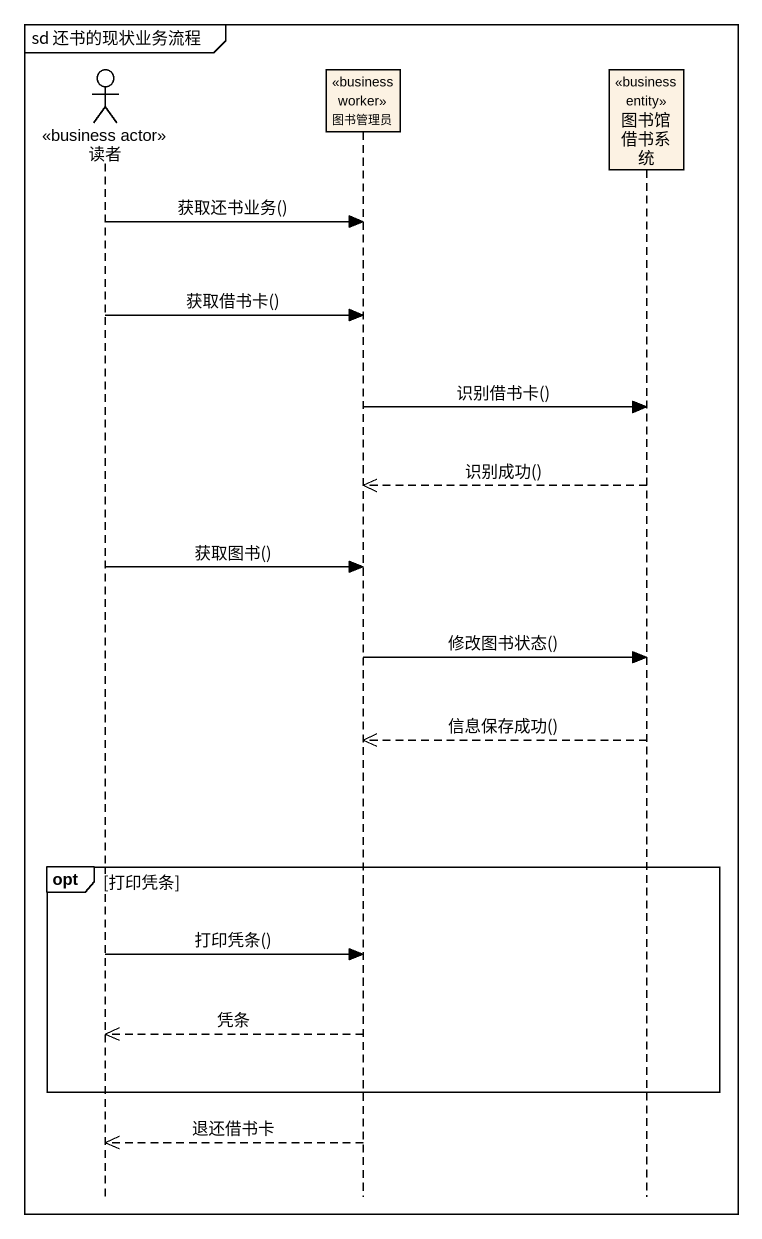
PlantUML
@startuml
mainframe sd 还书的现状业务流程
hide footbox
actor 读者 <<business actor>>
participant 图书管理员 <<business worker>>
participant 图书馆借书系统 <<business entity>>

读者 -> 图书管理员 : 获取还书业务()
读者 -> 图书管理员 : 获取借书卡()
图书管理员 -> 图书馆借书系统 : 识别借书卡()
图书馆借书系统 -->> 图书管理员 : 识别成功()
读者 -> 图书管理员 : 获取图书()
图书管理员 -> 图书馆借书系统 : 修改图书状态()
图书馆借书系统 -->> 图书管理员 : 信息保存成功()
opt 打印凭条
  读者 -> 图书管理员 : 打印凭条()
  图书管理员 -->> 读者 : 凭条
end
图书管理员 -->> 读者 : 退还借书卡
@enduml
